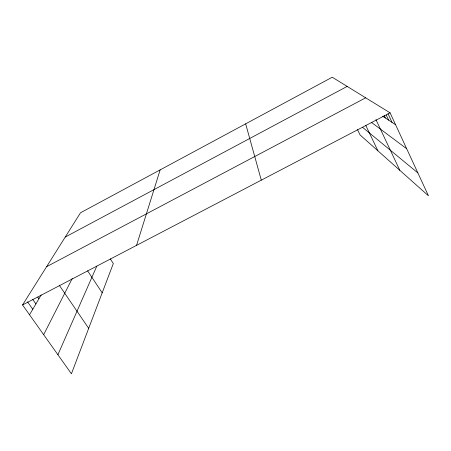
<?xml version="1.0" encoding="UTF-8"?>
<svg xmlns="http://www.w3.org/2000/svg" width="451" height="451" viewBox="0 0 451 451"><rect width="100%" height="100%" fill="white"/><g stroke="black" fill="none" stroke-linecap="round" stroke-linejoin="round"><path stroke-width="0.68" d="M136.557 245.355L160.144 169.892M57.903 354.734L96.807 266.124M43.662 334.681L72.228 278.526M29.54 314.787L41.193 294.915M110.275 258.846L113.314 263.542L71.421 373.778L22.55 304.944L80.504 212.776L332.235 77.222L390.087 112.84L428.45 195.796L360.078 134.945L357.508 129.612M65.237 237.057L347.157 86.412M46.6 266.693L365.676 97.811M22.55 304.944L390.087 112.84M382.685 116.195L395.595 124.741M371.286 122.277L406.695 148.757M362.503 127.255L417.863 172.908M27.545 301.849L32.776 309.262M32.748 299.436L35.905 303.929M37.766 297.119L38.927 298.782M59.239 285.212L88.689 328.339M87.607 270.831L102.18 292.834M365.784 125.434L377.893 150.797M375.954 119.633L399.823 170.32M384.162 115.439L385.329 117.948M388.046 113.782L392.037 122.39M386.248 115.028L388.621 120.124M245.66 123.845L261.292 180.158"/></g></svg>
